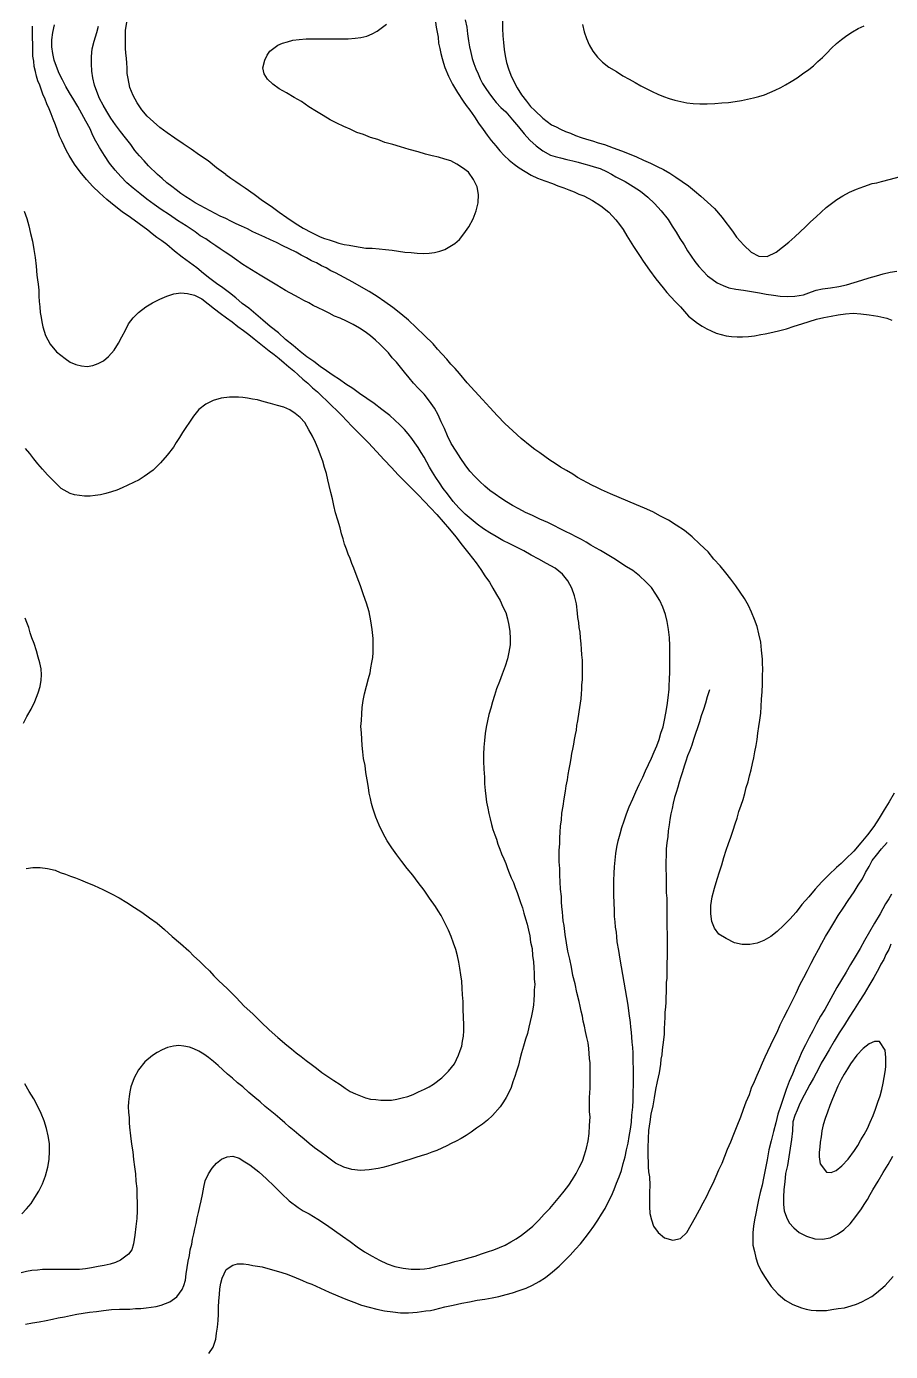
# Model space of a CAD drawing. Header units: inches. Extents: x 401374 to 405300, y 6332180 to 6336621.
# Drawn here: x 403064.2 to 403254.6, y 6334029.7 to 6334321.8 of the extents above; entities that cross this region are included whole.
import ezdxf

# ---------------------------------------------------------------- set-up
doc = ezdxf.new("R2010")
doc.units = ezdxf.units.IN
doc.header["$MEASUREMENT"] = 0

msp = doc.modelspace()

# ---------------------------------------------------------------- linework, layer by layer
for points in [[(403160.9, 6334323.3), (403161.2, 6334321.7), (403161.4, 6334320.2), (403161.6, 6334318.7), (403161.8, 6334317.4), (403162.1, 6334316.1), (403162.4, 6334314.8), (403162.8, 6334313.7), (403163.2, 6334312.5), (403163.7, 6334311.4), (403164.2, 6334310.3), (403164.7, 6334309.3), (403165.4, 6334308.2), (403166.1, 6334307.2), (403166.9, 6334306.1), (403167.7, 6334305.1), (403168.7, 6334304), (403169.8, 6334303), (403171.3, 6334301.3), (403172.6, 6334299.7), (403173.9, 6334298.2), (403175.1, 6334296.8), (403176.5, 6334295.5), (403178, 6334294.4), (403179.7, 6334293.5), (403180.7, 6334293.2), (403181.9, 6334292.9), (403183.3, 6334292.5), (403184.6, 6334292.2), (403185.8, 6334291.9), (403187, 6334291.6), (403188.1, 6334291.3), (403189.3, 6334290.9), (403190.6, 6334290.5), (403192, 6334289.9), (403193.1, 6334289.3), (403194.1, 6334288.7), (403196.1, 6334287.7), (403197.9, 6334286.6), (403199.5, 6334285.5), (403201.1, 6334284.2), (403202.6, 6334282.8), (403204.1, 6334281.2), (403205.6, 6334279.3), (403206.5, 6334277.8), (403207.4, 6334276.5), (403208.2, 6334275.1), (403209.1, 6334273.7), (403209.9, 6334272.4), (403210.7, 6334271.2), (403211.5, 6334270), (403212.4, 6334268.9), (403214.3, 6334266.9), (403215.3, 6334266.1), (403216.4, 6334265.3), (403217.7, 6334264.7), (403219, 6334264.2), (403220.5, 6334263.9), (403222.2, 6334263.7), (403224, 6334263.4), (403225.7, 6334263.1), (403227.2, 6334262.8), (403228.8, 6334262.6), (403230.3, 6334262.4), (403231.8, 6334262.3), (403233.5, 6334262.4), (403235.4, 6334262.7), (403237.2, 6334263.3), (403238.2, 6334263.7), (403239.6, 6334264), (403241.4, 6334264.2), (403243.2, 6334264.5), (403244.9, 6334264.9), (403246.6, 6334265.4), (403248.3, 6334265.9), (403249.9, 6334266.4), (403251.5, 6334266.9), (403253, 6334267.3), (403254.5, 6334267.7), (403256, 6334267.9)], [(403188, 6334097.7), (403187.7, 6334098.9), (403187.4, 6334100.2), (403187.2, 6334101.4), (403186.9, 6334102.5), (403186.7, 6334103.6), (403186.4, 6334104.7), (403186.2, 6334105.8), (403186, 6334106.8), (403185.5, 6334108.8), (403185.1, 6334110.7), (403184.6, 6334112.6), (403184.3, 6334114.4), (403183.9, 6334116.2), (403183.5, 6334117.9), (403183.2, 6334119.8), (403182.9, 6334121.6), (403182.7, 6334123.6), (403182.5, 6334124.6), (403182.4, 6334125.6), (403182.3, 6334126.6), (403182.2, 6334127.7), (403182.1, 6334128.8), (403182.1, 6334130), (403181.9, 6334131.6), (403181.8, 6334133.2), (403181.7, 6334134.7), (403181.7, 6334136.2), (403181.6, 6334137.6), (403181.6, 6334138.9), (403181.6, 6334140.2), (403181.7, 6334141.6), (403181.7, 6334142.9), (403181.8, 6334144.2), (403181.9, 6334145.5), (403182.1, 6334146.9), (403182.2, 6334148.4), (403182.5, 6334149.9), (403182.7, 6334151.5), (403183, 6334153.2), (403183.1, 6334154.4), (403183.4, 6334155.7), (403183.6, 6334156.9), (403183.8, 6334158.1), (403184, 6334159.2), (403184.2, 6334160.4), (403184.4, 6334161.5), (403184.6, 6334162.5), (403184.8, 6334163.6), (403185, 6334164.6), (403185.2, 6334165.7), (403185.4, 6334166.7), (403185.5, 6334167.7), (403185.7, 6334168.7), (403186, 6334170.7), (403186.3, 6334172.6), (403186.4, 6334173.6), (403186.5, 6334174.7), (403186.6, 6334175.7), (403186.6, 6334176.7), (403186.7, 6334177.8), (403186.7, 6334178.8), (403186.7, 6334179.9), (403186.7, 6334181), (403186.7, 6334182.1), (403186.6, 6334183.3), (403186.5, 6334184.5), (403186.4, 6334185.7), (403186.3, 6334187), (403186.2, 6334188.3), (403186, 6334189.3), (403185.9, 6334190.4), (403185.7, 6334191.5), (403185.6, 6334192.5), (403185.4, 6334194.5), (403185, 6334196.3), (403184.4, 6334198), (403183.5, 6334199.6), (403182.3, 6334201.1), (403180.7, 6334202.4), (403178.8, 6334203.4), (403177.1, 6334204.4), (403175.4, 6334205.3), (403173.8, 6334206.2), (403172.2, 6334207), (403170.7, 6334207.8), (403169.2, 6334208.5), (403167.7, 6334209.4), (403166.3, 6334210.2), (403164.9, 6334211.1), (403163.5, 6334212.1), (403162.2, 6334213.2), (403160.9, 6334214.3), (403159.5, 6334215.7), (403158.2, 6334217.1), (403157, 6334218.8), (403156, 6334220), (403155.2, 6334221.2), (403154.4, 6334222.4), (403153.7, 6334223.6), (403153, 6334224.7), (403152.4, 6334225.8), (403151.8, 6334226.9), (403151.2, 6334227.9), (403150.5, 6334229), (403149.8, 6334230), (403149.1, 6334231), (403148.3, 6334232), (403147.5, 6334233), (403146.5, 6334234), (403145.4, 6334235), (403144.3, 6334236.1), (403142.5, 6334237.4), (403140.8, 6334238.7), (403139.2, 6334239.8), (403137.6, 6334240.9), (403136.1, 6334242), (403134.6, 6334243), (403133.2, 6334244), (403131.8, 6334244.9), (403130.3, 6334245.9), (403128.9, 6334246.9), (403127.5, 6334248), (403126, 6334249), (403124.5, 6334250.2), (403123, 6334251.5), (403121.3, 6334252.8), (403119.7, 6334254.3), (403117.9, 6334255.7), (403116.3, 6334257.1), (403114.7, 6334258.4), (403113.2, 6334259.7), (403111.7, 6334260.8), (403110.3, 6334262), (403108.9, 6334263.1), (403107.5, 6334264.2), (403106.1, 6334265.2), (403104.6, 6334266.3), (403103.2, 6334267.4), (403101.7, 6334268.6), (403100.1, 6334269.8), (403098.5, 6334271), (403096.8, 6334272.3), (403095.1, 6334273.8), (403094, 6334274.6), (403092.9, 6334275.3), (403091.9, 6334276.1), (403090.9, 6334276.9), (403089, 6334278.3), (403087.1, 6334279.7), (403085.3, 6334281), (403083.5, 6334282.4), (403081.9, 6334283.7), (403080.3, 6334285.2), (403078.8, 6334286.6), (403077.4, 6334288.1), (403076, 6334289.8), (403074.8, 6334291.5), (403073.6, 6334293.4), (403073, 6334294.4), (403072.5, 6334295.5), (403072, 6334296.6), (403071.5, 6334297.7), (403071, 6334298.9), (403070.6, 6334300.2), (403070.1, 6334301.4), (403069.6, 6334302.6), (403069.2, 6334303.7), (403068.7, 6334304.8), (403068.3, 6334305.8), (403067.8, 6334306.9), (403067.1, 6334308.9), (403066.7, 6334309.9), (403066.4, 6334310.9), (403066.2, 6334311.9), (403065.9, 6334313), (403065.8, 6334314.2), (403065.6, 6334315.3), (403065.6, 6334316.6), (403065.6, 6334318), (403065.5, 6334319.3), (403065.5, 6334320.6), (403065.5, 6334321.9)], [(403104.4, 6334029.2), (403105.3, 6334030.6), (403105.9, 6334032.4), (403106.1, 6334033.7), (403106.3, 6334035), (403106.4, 6334036.5), (403106.5, 6334037.9), (403106.5, 6334039.4), (403106.6, 6334040.8), (403106.7, 6334042.2), (403106.8, 6334043.5), (403107, 6334044.7), (403107.3, 6334045.8), (403108.2, 6334047.7), (403109.7, 6334048.7), (403110.7, 6334049), (403112, 6334049), (403113.1, 6334048.8), (403114.1, 6334048.6), (403116.1, 6334048.3), (403117.9, 6334047.8), (403119.7, 6334047.3), (403121.4, 6334046.8), (403123.1, 6334046.1), (403125, 6334045.3), (403126, 6334044.9), (403127.1, 6334044.5), (403129, 6334043.6), (403130.9, 6334042.7), (403132.8, 6334041.9), (403134.6, 6334041.2), (403136.3, 6334040.5), (403138, 6334039.9), (403139.7, 6334039.4), (403141.4, 6334039), (403143.1, 6334038.6), (403144.9, 6334038.4), (403146.6, 6334038.2), (403148.4, 6334038.2), (403150.3, 6334038.3), (403152.2, 6334038.6), (403153.2, 6334038.7), (403154.2, 6334038.9), (403155.3, 6334039.2), (403156.4, 6334039.5), (403158.2, 6334039.9), (403160.1, 6334040.3), (403161.8, 6334040.6), (403163.5, 6334041), (403165.2, 6334041.2), (403166.8, 6334041.5), (403168.3, 6334041.8), (403169.9, 6334042.2), (403171.3, 6334042.6), (403172.8, 6334043.1), (403174.3, 6334043.6), (403175.7, 6334044.3), (403177.2, 6334045.1), (403178.6, 6334046), (403180.1, 6334047.2), (403181.6, 6334048.5), (403182.8, 6334049.7), (403184, 6334050.9), (403185.2, 6334052.2), (403186.3, 6334053.4), (403187.3, 6334054.7), (403188.3, 6334056), (403189.2, 6334057.3), (403190.1, 6334058.6), (403190.9, 6334059.9), (403191.7, 6334061.2), (403192.4, 6334062.6), (403193.1, 6334064), (403193.7, 6334065.4), (403194.2, 6334066.8), (403194.8, 6334068.2), (403195.3, 6334069.6), (403195.7, 6334071.1), (403196.1, 6334072.6), (403196.4, 6334074.1), (403196.8, 6334075.6), (403197, 6334077.1), (403197.3, 6334078.7), (403197.5, 6334080.2), (403197.6, 6334081.8), (403197.8, 6334083.5), (403197.9, 6334085.1), (403197.9, 6334086.8), (403198, 6334088.5), (403198, 6334090.2), (403198, 6334091.9), (403197.9, 6334093.7), (403197.9, 6334095.5), (403197.8, 6334096.7), (403197.7, 6334097.9), (403197.6, 6334099), (403197.5, 6334100.1), (403197.4, 6334101.2), (403197.3, 6334102.2), (403197, 6334104.2), (403196.8, 6334106), (403196.5, 6334107.7), (403196.2, 6334109.4), (403195.9, 6334111.1), (403195.6, 6334112.8), (403195.3, 6334114.5), (403195, 6334116.2), (403194.7, 6334118.1), (403194.4, 6334120), (403194.3, 6334121.1), (403194.2, 6334122.1), (403194, 6334123.2), (403193.9, 6334124.4), (403193.8, 6334125.6), (403193.8, 6334126.9), (403193.7, 6334128.6), (403193.6, 6334130.3), (403193.6, 6334132), (403193.6, 6334133.5), (403193.7, 6334135.1), (403193.8, 6334136.5), (403193.9, 6334138), (403194.1, 6334139.5), (403194.3, 6334140.9), (403194.6, 6334142.3), (403195, 6334143.8), (403195.4, 6334145.2), (403195.9, 6334146.7), (403196.4, 6334148.2), (403197, 6334149.8), (403197.8, 6334151.5), (403198.5, 6334153.1), (403199.2, 6334154.7), (403200, 6334156.3), (403200.6, 6334157.7), (403201.3, 6334159.1), (403201.9, 6334160.5), (403202.5, 6334161.9), (403203.1, 6334163.2), (403203.6, 6334164.6), (403204, 6334166), (403204.5, 6334167.4), (403204.8, 6334168.9), (403205.1, 6334170.4), (403205.4, 6334172.1), (403205.6, 6334173.8), (403205.8, 6334175.7), (403205.8, 6334176.7), (403205.9, 6334177.7), (403206, 6334179.7), (403206, 6334181.6), (403206, 6334183.5), (403206, 6334185.3), (403205.9, 6334187.1), (403205.7, 6334188.9), (403205.4, 6334190.6), (403205, 6334192.2), (403204.4, 6334193.8), (403203.8, 6334195.3), (403202.9, 6334196.7), (403201.9, 6334198.1), (403200.7, 6334199.4), (403199.3, 6334200.7), (403197.8, 6334201.9), (403196.4, 6334202.7), (403195.2, 6334203.5), (403194, 6334204.3), (403192.9, 6334205), (403191.8, 6334205.6), (403190.7, 6334206.3), (403189.6, 6334206.9), (403188.6, 6334207.5), (403187.5, 6334208.1), (403186.5, 6334208.7), (403185.3, 6334209.3), (403184.2, 6334209.9), (403183, 6334210.5), (403181.8, 6334211.1), (403180.4, 6334211.8), (403179.1, 6334212.5), (403177.3, 6334213.2), (403175.7, 6334214), (403174.2, 6334214.7), (403172.7, 6334215.5), (403171.3, 6334216.2), (403170, 6334217), (403168.7, 6334217.8), (403167.5, 6334218.7), (403166.3, 6334219.5), (403165.2, 6334220.5), (403164.1, 6334221.5), (403163, 6334222.6), (403161.9, 6334223.8), (403160.9, 6334225.2), (403159.9, 6334226.6), (403158.9, 6334228.2), (403157.8, 6334229.9), (403157, 6334231.6), (403156.3, 6334233.2), (403155.6, 6334234.7), (403154.9, 6334236.2), (403154.1, 6334237.7), (403153, 6334239.2), (403151.8, 6334240.8), (403150.6, 6334242), (403149.5, 6334243.2), (403148.5, 6334244.4), (403147.5, 6334245.6), (403146.6, 6334246.7), (403145.7, 6334247.8), (403144.8, 6334248.8), (403144, 6334249.9), (403142.1, 6334251.8), (403141.1, 6334252.7), (403140, 6334253.6), (403138.8, 6334254.5), (403137.6, 6334255.3), (403136.2, 6334256.1), (403134.7, 6334256.9), (403133.3, 6334257.5), (403132.1, 6334258), (403130.9, 6334258.6), (403129.7, 6334259.2), (403128.5, 6334259.8), (403127.4, 6334260.3), (403126.4, 6334260.9), (403125.3, 6334261.4), (403124.3, 6334262), (403123.3, 6334262.5), (403121.3, 6334263.6), (403119.4, 6334264.8), (403117.5, 6334265.9), (403115.7, 6334267), (403113.8, 6334268.2), (403111.9, 6334269.4), (403110, 6334270.7), (403109, 6334271.4), (403108, 6334272.1), (403106.9, 6334272.8), (403105.9, 6334273.5), (403104.8, 6334274.2), (403103.7, 6334275), (403102.5, 6334275.7), (403101.4, 6334276.6), (403099.4, 6334277.9), (403097.5, 6334279.1), (403095.7, 6334280.3), (403093.9, 6334281.5), (403092.3, 6334282.6), (403090.7, 6334283.8), (403089.2, 6334285), (403087.7, 6334286.2), (403086.3, 6334287.4), (403085, 6334288.8), (403083.7, 6334290.2), (403082.5, 6334291.7), (403081.4, 6334293.4), (403080.3, 6334295.2), (403079.2, 6334297.1), (403078.7, 6334298.2), (403078.2, 6334299.3), (403077.3, 6334301), (403076.4, 6334302.6), (403075.5, 6334304.2), (403074.6, 6334305.7), (403073.7, 6334307.2), (403072.9, 6334308.6), (403072.1, 6334310.1), (403071.4, 6334311.5), (403070.8, 6334313), (403070.3, 6334314.4), (403070, 6334315.9), (403069.8, 6334317.4), (403069.8, 6334318.9), (403070, 6334320.5), (403070.4, 6334322.2)], [(403255.4, 6334152.8), (403254.3, 6334150.9), (403253.2, 6334149.1), (403252.1, 6334147.3), (403250.9, 6334145.4), (403249.5, 6334143.6), (403248.1, 6334141.8), (403246.5, 6334140), (403244.7, 6334138.2), (403243.7, 6334137.3), (403242.7, 6334136.4), (403241, 6334134.8), (403239.5, 6334133.2), (403238, 6334131.6), (403236.6, 6334129.9), (403235.1, 6334128.2), (403233.8, 6334126.5), (403232.4, 6334125), (403231, 6334123.6), (403229.6, 6334122.3), (403228.2, 6334121.2), (403226.7, 6334120.3), (403225.2, 6334119.7), (403223.6, 6334119.4), (403221.9, 6334119.4), (403220.2, 6334119.8), (403218.4, 6334120.7), (403216.8, 6334121.7), (403215.8, 6334123), (403215.2, 6334124.5), (403215, 6334126.2), (403215, 6334128), (403215.3, 6334129.9), (403215.8, 6334131.8), (403216.4, 6334133.8), (403216.9, 6334135.4), (403217.4, 6334137), (403217.9, 6334138.6), (403218.4, 6334140.2), (403218.9, 6334141.7), (403219.4, 6334143.1), (403219.9, 6334144.6), (403220.4, 6334146), (403220.8, 6334147.3), (403221.2, 6334148.7), (403221.7, 6334150.1), (403222.1, 6334151.4), (403222.5, 6334152.7), (403222.8, 6334154), (403223.2, 6334155.3), (403223.5, 6334156.6), (403223.9, 6334157.9), (403224.2, 6334159.3), (403224.5, 6334160.6), (403224.7, 6334161.9), (403225, 6334163.3), (403225.2, 6334164.6), (403225.4, 6334166), (403225.6, 6334167.5), (403225.8, 6334168.9), (403226, 6334170.4), (403226.1, 6334171.9), (403226.2, 6334173.5), (403226.3, 6334175.1), (403226.4, 6334176.8), (403226.4, 6334178.5), (403226.5, 6334180.3), (403226.4, 6334181.3), (403226.4, 6334182.3), (403226.2, 6334184.3), (403226, 6334186.1), (403225.6, 6334187.9), (403225.2, 6334189.5), (403224.6, 6334191.1), (403224, 6334192.7), (403223.3, 6334194.2), (403222.4, 6334195.7), (403221.5, 6334197.1), (403220.5, 6334198.5), (403219.4, 6334200), (403218.3, 6334201.4), (403217.1, 6334202.9), (403215.7, 6334204.4), (403214.4, 6334206), (403212.6, 6334207.7), (403210.9, 6334209.3), (403209.2, 6334210.7), (403207.4, 6334211.9), (403205.7, 6334213), (403203.9, 6334213.9), (403202.2, 6334214.8), (403200.4, 6334215.6), (403198.6, 6334216.4), (403196.7, 6334217.2), (403194.8, 6334218), (403192.9, 6334218.8), (403190.9, 6334219.7), (403189.9, 6334220.2), (403188.8, 6334220.7), (403187.8, 6334221.2), (403186.7, 6334221.8), (403185.6, 6334222.4), (403184.6, 6334223.1), (403183.2, 6334223.9), (403181.9, 6334224.7), (403180.7, 6334225.5), (403179.5, 6334226.2), (403178.4, 6334227), (403177.3, 6334227.8), (403176.2, 6334228.6), (403175.2, 6334229.4), (403173.2, 6334231), (403171.4, 6334232.7), (403169.6, 6334234.3), (403168, 6334236), (403166.3, 6334237.8), (403164.7, 6334239.6), (403163, 6334241.4), (403161.3, 6334243.3), (403159.6, 6334245.3), (403158.7, 6334246.4), (403157.7, 6334247.4), (403156.8, 6334248.5), (403155.8, 6334249.6), (403154.8, 6334250.7), (403153.8, 6334251.9), (403151.9, 6334253.7), (403150.1, 6334255.5), (403148.4, 6334257.1), (403146.7, 6334258.5), (403144.9, 6334259.9), (403143.2, 6334261.1), (403141.5, 6334262.3), (403139.7, 6334263.4), (403138, 6334264.4), (403136.1, 6334265.5), (403134.2, 6334266.5), (403132.3, 6334267.5), (403131.3, 6334268), (403130.2, 6334268.6), (403129.2, 6334269.1), (403128.1, 6334269.7), (403127, 6334270.2), (403125.9, 6334270.8), (403124.7, 6334271.4), (403123.6, 6334272.1), (403122.1, 6334272.8), (403120.7, 6334273.5), (403119.3, 6334274.2), (403118, 6334274.8), (403116.7, 6334275.4), (403115.4, 6334276), (403114.1, 6334276.6), (403112.9, 6334277.2), (403111.6, 6334277.8), (403110.4, 6334278.3), (403109.2, 6334278.9), (403108.1, 6334279.5), (403106.9, 6334280), (403105.8, 6334280.6), (403104.7, 6334281.2), (403103.6, 6334281.8), (403102.5, 6334282.4), (403101.4, 6334283), (403100.3, 6334283.7), (403099.3, 6334284.3), (403098.2, 6334285), (403097.2, 6334285.8), (403096.2, 6334286.6), (403095.1, 6334287.4), (403094.1, 6334288.3), (403093.1, 6334289.2), (403091.1, 6334291.1), (403090.1, 6334292.2), (403089.1, 6334293.3), (403088.1, 6334294.5), (403087.2, 6334295.8), (403086, 6334297.3), (403084.9, 6334298.7), (403083.8, 6334300.2), (403082.8, 6334301.6), (403081.9, 6334303.1), (403081.1, 6334304.5), (403080.3, 6334306), (403079.7, 6334307.5), (403079.2, 6334308.9), (403078.8, 6334310.5), (403078.6, 6334312), (403078.5, 6334313.6), (403078.5, 6334315.2), (403078.7, 6334316.9), (403079.1, 6334318.6), (403079.7, 6334320.5), (403080.1, 6334321.9)], [(403108.1, 6334289.2), (403106.1, 6334290.7), (403104.2, 6334292.2), (403102.3, 6334293.5), (403100.5, 6334294.8), (403098.7, 6334296), (403096.9, 6334297.2), (403095.2, 6334298.4), (403093.6, 6334299.6), (403092.2, 6334300.8), (403090.8, 6334302.1), (403089.6, 6334303.5), (403088.6, 6334305), (403087.7, 6334306.6), (403087, 6334308.4), (403086.6, 6334310.4), (403086.4, 6334311.5), (403086.4, 6334312.7), (403086.3, 6334313.8), (403086.2, 6334314.9), (403086.1, 6334316), (403086, 6334317.1), (403086, 6334319.1), (403086, 6334321), (403086.3, 6334322.8)], [(403108.1, 6334289.2), (403109.2, 6334288.4), (403110.3, 6334287.7), (403111.3, 6334287), (403112.4, 6334286.3), (403114.4, 6334284.9), (403116.2, 6334283.5), (403118.1, 6334282.2), (403119.9, 6334280.9), (403121.6, 6334279.7), (403123.4, 6334278.5), (403125.2, 6334277.4), (403127, 6334276.4), (403128.9, 6334275.5), (403129.9, 6334275.1), (403130.9, 6334274.8), (403132, 6334274.4), (403133, 6334274.1), (403134.2, 6334273.8), (403135.3, 6334273.6), (403136.5, 6334273.4), (403137.7, 6334273.2), (403139, 6334273), (403140.4, 6334273), (403141.9, 6334272.8), (403143.3, 6334272.7), (403144.8, 6334272.5), (403146.2, 6334272.3), (403147.6, 6334272.1), (403149, 6334272), (403150.3, 6334271.9), (403151.6, 6334271.8), (403152.9, 6334271.9), (403154.1, 6334272), (403155.3, 6334272.3), (403156.4, 6334272.7), (403157.5, 6334273.3), (403158.6, 6334274), (403159.6, 6334274.9), (403160.6, 6334276.1), (403161.7, 6334277.7), (403162.6, 6334279.4), (403163.3, 6334281.2), (403163.7, 6334283), (403163.8, 6334284.8), (403163.5, 6334286.5), (403162.7, 6334288.1), (403161.6, 6334289.7), (403160.3, 6334290.7), (403159, 6334291.5), (403157.7, 6334292.2), (403156.4, 6334292.6), (403155, 6334293), (403153.6, 6334293.3), (403152.1, 6334293.7), (403150.5, 6334294.2), (403148.5, 6334294.7), (403146.6, 6334295.3), (403144.9, 6334295.8), (403143.2, 6334296.3), (403141.6, 6334296.9), (403140, 6334297.4), (403138.5, 6334298), (403137, 6334298.5), (403135.5, 6334299.2), (403134.1, 6334299.8), (403132.6, 6334300.5), (403131.1, 6334301.3), (403129.6, 6334302.2), (403128.1, 6334303.1), (403126.4, 6334304.1), (403124.8, 6334305.3), (403123.2, 6334306.2), (403121.5, 6334307.2), (403119.9, 6334308.1), (403118.5, 6334309.1), (403117.3, 6334310.2), (403116.6, 6334311.4), (403116.3, 6334312.7), (403116.7, 6334314.4), (403117.2, 6334315.5), (403117.8, 6334316.4), (403119.6, 6334317.7), (403120.6, 6334318.2), (403121.7, 6334318.5), (403122.9, 6334318.8), (403124.3, 6334319), (403125.8, 6334319.1), (403127.4, 6334319.1), (403129, 6334319.1), (403130.6, 6334319.1), (403132.2, 6334319.1), (403133.7, 6334319.1), (403135.1, 6334319.1), (403136.6, 6334319.3), (403137.9, 6334319.4), (403139.2, 6334319.7), (403140.4, 6334320.2), (403141.5, 6334320.8), (403143.5, 6334322.4)], [(403154.3, 6334322.8), (403154.5, 6334321.7), (403154.7, 6334320.6), (403154.9, 6334319.5), (403155, 6334318.2), (403155.3, 6334317), (403155.5, 6334315.9), (403155.8, 6334314.8), (403156.1, 6334313.8), (403156.4, 6334312.8), (403157.2, 6334310.9), (403158.1, 6334309.1), (403159.2, 6334307.3), (403160.4, 6334305.4), (403161.1, 6334304.4), (403161.9, 6334303.4), (403162.9, 6334301.9), (403163.8, 6334300.5), (403164.8, 6334299.1), (403165.7, 6334297.9), (403166.6, 6334296.7), (403167.6, 6334295.5), (403168.5, 6334294.4), (403169.5, 6334293.4), (403170.6, 6334292.4), (403171.7, 6334291.5), (403172.8, 6334290.7), (403174.1, 6334289.9), (403175.4, 6334289.1), (403176.8, 6334288.4), (403178.4, 6334287.8), (403180.1, 6334287.2), (403181.3, 6334286.7), (403182.6, 6334286.3), (403183.7, 6334285.8), (403184.9, 6334285.4), (403185.9, 6334284.9), (403187, 6334284.5), (403188.9, 6334283.5), (403190.8, 6334282.3), (403192.5, 6334280.9), (403194.1, 6334279.2), (403194.9, 6334278.2), (403195.7, 6334277.1), (403196.5, 6334275.7), (403197.2, 6334274.5), (403198, 6334273.3), (403198.7, 6334272.2), (403199.4, 6334271.1), (403200.1, 6334270.1), (403201.5, 6334268.1), (403202.9, 6334266.2), (403204.5, 6334264.2), (403205.3, 6334263.2), (403206.2, 6334262.2), (403207.2, 6334261.1), (403208.3, 6334260), (403210.1, 6334258), (403212.1, 6334256.4), (403213.1, 6334255.8), (403214.1, 6334255.2), (403215.1, 6334254.7), (403216.2, 6334254.2), (403217.3, 6334253.9), (403218.4, 6334253.6), (403219.6, 6334253.5), (403220.8, 6334253.4), (403222, 6334253.4), (403223.3, 6334253.5), (403224.6, 6334253.6), (403226, 6334253.9), (403227, 6334254.1), (403228, 6334254.3), (403229.9, 6334254.7), (403231.7, 6334255.2), (403233.4, 6334255.8), (403235.1, 6334256.3), (403236.7, 6334256.8), (403238.3, 6334257.3), (403239.9, 6334257.7), (403241.5, 6334258), (403243.1, 6334258.3), (403244.7, 6334258.5), (403246.4, 6334258.6), (403248.1, 6334258.5), (403249.9, 6334258.3), (403251.8, 6334258), (403253.8, 6334257.5), (403254.9, 6334257.1)], [(403169.1, 6334323), (403169.1, 6334321.4), (403169.2, 6334319.8), (403169.3, 6334318.3), (403169.5, 6334316.8), (403169.7, 6334315.4), (403170, 6334313.9), (403170.4, 6334312.5), (403170.9, 6334311.1), (403171.6, 6334309.7), (403172.3, 6334308.3), (403173.3, 6334306.8), (403174.4, 6334305.4), (403175.3, 6334304.2), (403176.2, 6334303.3), (403178, 6334301.6), (403179.9, 6334300.2), (403180.9, 6334299.7), (403181.9, 6334299.2), (403183, 6334298.7), (403184.1, 6334298.3), (403185.2, 6334297.8), (403186.4, 6334297.4), (403187.6, 6334297), (403188.9, 6334296.6), (403190.2, 6334296.2), (403191.6, 6334295.8), (403193.5, 6334295.1), (403195.3, 6334294.4), (403197, 6334293.8), (403198.6, 6334293.1), (403200.2, 6334292.4), (403201.7, 6334291.7), (403203.2, 6334291), (403204.6, 6334290.3), (403206, 6334289.5), (403207.3, 6334288.6), (403208.7, 6334287.7), (403210.1, 6334286.7), (403211.4, 6334285.6), (403212.8, 6334284.4), (403214.3, 6334283.1), (403215.8, 6334281.7), (403217.5, 6334279.7), (403218.3, 6334278.6), (403219.1, 6334277.6), (403219.9, 6334276.5), (403220.7, 6334275.4), (403222.3, 6334273.6), (403223.9, 6334272.1), (403225.6, 6334271.2), (403227.4, 6334271.1), (403229.4, 6334272.1), (403230.8, 6334273.2), (403232.2, 6334274.3), (403233.5, 6334275.5), (403234.7, 6334276.6), (403235.9, 6334277.7), (403237, 6334278.8), (403238.2, 6334279.9), (403239.3, 6334280.9), (403240.4, 6334281.9), (403241.6, 6334282.8), (403242.8, 6334283.7), (403244.1, 6334284.5), (403245.6, 6334285.3), (403247.1, 6334286), (403248.7, 6334286.6), (403250.6, 6334287.2), (403251.6, 6334287.4), (403252.6, 6334287.7), (403254.6, 6334288.2), (403256.5, 6334288.7)], [(403186.7, 6334322.3), (403187.1, 6334320.7), (403187.6, 6334319.2), (403188.2, 6334317.8), (403189, 6334316.4), (403190, 6334315.1), (403191.1, 6334314), (403192.5, 6334312.9), (403194.2, 6334311.9), (403195.6, 6334311), (403197, 6334310.2), (403198.3, 6334309.5), (403199.6, 6334308.8), (403200.9, 6334308.1), (403202.1, 6334307.5), (403203.3, 6334306.9), (403204.6, 6334306.4), (403205.8, 6334306), (403207.1, 6334305.6), (403208.4, 6334305.3), (403209.7, 6334305), (403211.1, 6334304.9), (403212.6, 6334304.8), (403214.2, 6334304.8), (403215.9, 6334304.9), (403217.4, 6334305), (403218.9, 6334305.1), (403220.4, 6334305.3), (403221.8, 6334305.5), (403223.1, 6334305.8), (403224.4, 6334306.1), (403225.6, 6334306.4), (403226.8, 6334306.8), (403228, 6334307.3), (403229.2, 6334307.8), (403230.4, 6334308.4), (403231.5, 6334309), (403232.7, 6334309.7), (403234, 6334310.5), (403235.2, 6334311.4), (403236.6, 6334312.4), (403237.6, 6334313.2), (403238.6, 6334314.1), (403239.6, 6334315), (403240.6, 6334316), (403241.6, 6334317.1), (403242.7, 6334318.1), (403243.8, 6334319), (403245, 6334319.9), (403246.2, 6334320.7), (403247.5, 6334321.4), (403248.8, 6334322)], [(403063.7, 6334281.1), (403064.3, 6334279.5), (403064.7, 6334277.9), (403065.1, 6334276.2), (403065.5, 6334274.5), (403065.8, 6334272.7), (403066.1, 6334270.9), (403066.3, 6334269), (403066.5, 6334267), (403066.6, 6334266), (403066.8, 6334265), (403066.9, 6334263.7), (403066.9, 6334262.4), (403067, 6334261.2), (403067.1, 6334260), (403067.2, 6334258.8), (403067.4, 6334257.7), (403067.6, 6334256.7), (403067.8, 6334255.6), (403068.4, 6334253.7), (403069.4, 6334251.8), (403070.8, 6334250.1), (403072.7, 6334248.6), (403073.8, 6334247.8), (403075.1, 6334247.3), (403076.3, 6334247), (403077.6, 6334246.9), (403078.8, 6334247.1), (403080, 6334247.5), (403081.2, 6334248.1), (403082.3, 6334249.1), (403083.5, 6334250.5), (403084.5, 6334252), (403085.2, 6334253.4), (403086, 6334254.9), (403086.7, 6334256.3), (403087.7, 6334257.6), (403088.9, 6334258.8), (403090.5, 6334260), (403092, 6334260.9), (403093.6, 6334261.7), (403095.1, 6334262.4), (403096.7, 6334262.9), (403098.2, 6334263.1), (403099.7, 6334263), (403101.2, 6334262.6), (403102.8, 6334261.8), (403104.2, 6334260.7), (403105.6, 6334259.6), (403106.9, 6334258.6), (403108.3, 6334257.6), (403109.5, 6334256.7), (403110.8, 6334255.7), (403112, 6334254.8), (403113.2, 6334253.9), (403114.4, 6334253), (403115.5, 6334252.1), (403116.6, 6334251.2), (403117.7, 6334250.3), (403118.8, 6334249.5), (403119.9, 6334248.6), (403121, 6334247.7), (403122, 6334246.8), (403123.1, 6334245.9), (403124.1, 6334245), (403125.1, 6334244.1), (403126.2, 6334243.2), (403127.2, 6334242.2), (403128.3, 6334241.3), (403129.3, 6334240.3), (403130.4, 6334239.3), (403131.5, 6334238.2), (403132.6, 6334237.2), (403133.7, 6334236.1), (403134.8, 6334234.9), (403135.9, 6334233.7), (403137.1, 6334232.5), (403138.3, 6334231.3), (403139.6, 6334230), (403141.3, 6334228.1), (403143, 6334226.3), (403144.6, 6334224.6), (403146.1, 6334223), (403147.6, 6334221.5), (403149.1, 6334220), (403150.5, 6334218.6), (403151.9, 6334217.1), (403153.2, 6334215.7), (403154.6, 6334214.2), (403156, 6334212.6), (403157.4, 6334211), (403158.8, 6334209.3), (403160.2, 6334207.5), (403161.7, 6334205.6), (403162.5, 6334204.6), (403163.3, 6334203.6), (403164.3, 6334202.1), (403165.2, 6334200.7), (403166.2, 6334199.3), (403167, 6334198), (403167.8, 6334196.6), (403168.6, 6334195.3), (403169.2, 6334193.9), (403169.8, 6334192.6), (403170.2, 6334191.2), (403170.5, 6334189.8), (403170.7, 6334188.4), (403170.8, 6334186.9), (403170.8, 6334185.5), (403170.5, 6334183.9), (403170.2, 6334182.4), (403169.7, 6334180.8), (403169, 6334179), (403168.4, 6334177.4), (403167.8, 6334175.8), (403167.3, 6334174.3), (403166.9, 6334172.9), (403166.5, 6334171.5), (403166.1, 6334170.1), (403165.8, 6334168.7), (403165.5, 6334167.3), (403165.3, 6334165.9), (403165.1, 6334164.4), (403165, 6334162.9), (403164.9, 6334161.4), (403164.9, 6334159.8), (403165, 6334158.1), (403165.1, 6334156.3), (403165.1, 6334154.8), (403165.3, 6334153.4), (403165.4, 6334152.1), (403165.6, 6334150.8), (403165.9, 6334149.5), (403166.1, 6334148.3), (403166.4, 6334147.1), (403166.7, 6334145.9), (403167, 6334144.8), (403167.4, 6334143.6), (403167.8, 6334142.6), (403168.1, 6334141.5), (403168.5, 6334140.4), (403168.9, 6334139.4), (403169.4, 6334138.3), (403169.8, 6334137.3), (403170.2, 6334136.2), (403170.6, 6334135.2), (403171, 6334134.1), (403171.5, 6334133.1), (403171.9, 6334132), (403172.3, 6334130.9), (403172.7, 6334129.8), (403173.1, 6334128.7), (403173.5, 6334127.5), (403173.8, 6334126.3), (403174.2, 6334125.1), (403174.5, 6334123.9), (403174.8, 6334122.6), (403175.1, 6334121.3), (403175.3, 6334119.9), (403175.6, 6334118.5), (403175.7, 6334117), (403175.9, 6334115.6), (403176, 6334114.3), (403176.1, 6334113), (403176.1, 6334111.8), (403176.2, 6334110.6), (403176.1, 6334109.4), (403176.1, 6334108.3), (403176, 6334107.2), (403175.9, 6334106), (403175.7, 6334104.8), (403175.5, 6334103.7), (403175.2, 6334102.4), (403174.9, 6334101.2), (403174.6, 6334099.8), (403174.2, 6334098.5), (403173.7, 6334097), (403173.3, 6334095.5), (403172.9, 6334094.1), (403172.6, 6334092.8), (403172.2, 6334091.5), (403171.8, 6334090.3), (403171.4, 6334089.1), (403171, 6334087.9), (403170.5, 6334086.8), (403169.9, 6334085.7), (403169.3, 6334084.7), (403168.6, 6334083.6), (403166.9, 6334081.7), (403165.8, 6334080.7), (403164.7, 6334079.8), (403163.4, 6334078.9), (403162.2, 6334078), (403161.1, 6334077.3), (403160, 6334076.6), (403158.9, 6334076), (403157.8, 6334075.5), (403156.8, 6334075), (403155.7, 6334074.5), (403154.6, 6334074), (403153.5, 6334073.6), (403152.4, 6334073.2), (403151.2, 6334072.8), (403150, 6334072.4), (403148.7, 6334072), (403147.4, 6334071.6), (403146, 6334071.2), (403144.8, 6334070.8), (403143.8, 6334070.5), (403142.7, 6334070.2), (403141.7, 6334070), (403139.7, 6334069.7), (403137.8, 6334069.6), (403135.9, 6334069.8), (403134.1, 6334070.3), (403132.3, 6334071.2), (403130.5, 6334072.5), (403129.1, 6334073.5), (403127.7, 6334074.6), (403126.5, 6334075.5), (403125.4, 6334076.5), (403124.2, 6334077.4), (403123.2, 6334078.3), (403122.1, 6334079.2), (403121.1, 6334080.1), (403120, 6334081), (403119, 6334081.9), (403117.9, 6334082.8), (403116.8, 6334083.7), (403115.7, 6334084.7), (403114.5, 6334085.7), (403113.2, 6334086.8), (403111.9, 6334088), (403110.7, 6334088.9), (403109.6, 6334089.9), (403108.5, 6334090.8), (403107.5, 6334091.8), (403106.4, 6334092.7), (403105.4, 6334093.6), (403104.3, 6334094.5), (403103.3, 6334095.2), (403102.2, 6334095.9), (403101.1, 6334096.4), (403100.1, 6334096.8), (403098.9, 6334097), (403097.8, 6334097.1), (403096.6, 6334097), (403095.3, 6334096.7), (403094.1, 6334096.2), (403093, 6334095.6), (403092, 6334094.9), (403090.3, 6334093.5), (403088.9, 6334091.8), (403087.9, 6334090), (403087.2, 6334088), (403087, 6334086.9), (403086.8, 6334085.9), (403086.7, 6334084.7), (403086.6, 6334083.6), (403086.7, 6334082.4), (403086.8, 6334081.2), (403086.8, 6334080.1), (403086.9, 6334079.1), (403087.1, 6334077.2), (403087.3, 6334075.4), (403087.6, 6334073.7), (403087.8, 6334072), (403088, 6334070.4), (403088.2, 6334068.8), (403088.3, 6334067.2), (403088.5, 6334065.6), (403088.5, 6334064), (403088.6, 6334062.4), (403088.6, 6334060.7), (403088.5, 6334059), (403088.3, 6334057.2), (403088.1, 6334055.3), (403087.8, 6334053.4), (403087.4, 6334052.1), (403086.7, 6334051.1), (403084.9, 6334049.8), (403083.8, 6334049.3), (403082.6, 6334048.9), (403081.3, 6334048.6), (403080, 6334048.4), (403078.5, 6334048.1), (403077.2, 6334047.9), (403075.9, 6334047.7), (403074.7, 6334047.7), (403073.4, 6334047.7), (403072.3, 6334047.7), (403071.1, 6334047.7), (403070, 6334047.7), (403068.8, 6334047.7), (403067.7, 6334047.7), (403066.6, 6334047.6), (403065.4, 6334047.5), (403064.2, 6334047.3), (403063, 6334047)], [(403064.1, 6334136.2), (403065.6, 6334136.4), (403067.2, 6334136.4), (403068.8, 6334136.2), (403070.5, 6334135.8), (403071.6, 6334135.3), (403072.8, 6334134.9), (403073.9, 6334134.5), (403075, 6334134.1), (403076.1, 6334133.7), (403077.1, 6334133.2), (403079.1, 6334132.4), (403081, 6334131.5), (403082.9, 6334130.6), (403084.6, 6334129.7), (403086.3, 6334128.7), (403088, 6334127.6), (403089.6, 6334126.5), (403091.3, 6334125.3), (403093, 6334124.1), (403094.6, 6334122.7), (403096.3, 6334121.2), (403098.1, 6334119.6), (403100, 6334118), (403101.1, 6334116.8), (403102.3, 6334115.7), (403103.4, 6334114.6), (403104.5, 6334113.6), (403105.5, 6334112.5), (403106.5, 6334111.5), (403108.5, 6334109.6), (403110.4, 6334107.7), (403112.2, 6334105.8), (403114.1, 6334104.1), (403115.9, 6334102.3), (403117.7, 6334100.6), (403119.6, 6334098.9), (403121.6, 6334097.2), (403122.6, 6334096.4), (403123.6, 6334095.5), (403124.7, 6334094.7), (403125.8, 6334093.8), (403126.9, 6334093), (403128.1, 6334092.1), (403129.3, 6334091.2), (403130.6, 6334090.3), (403131.9, 6334089.4), (403133.3, 6334088.5), (403134.4, 6334087.7), (403135.5, 6334087), (403136.7, 6334086.5), (403137.8, 6334086), (403138.9, 6334085.6), (403140, 6334085.3), (403141.2, 6334085.2), (403142.3, 6334085.1), (403143.5, 6334085.1), (403144.6, 6334085.1), (403145.8, 6334085.3), (403147, 6334085.6), (403148.2, 6334085.9), (403149.4, 6334086.3), (403150.6, 6334086.9), (403151.9, 6334087.5), (403152.9, 6334088), (403153.9, 6334088.6), (403155.7, 6334090), (403157.2, 6334091.5), (403158.5, 6334093.1), (403159.4, 6334095), (403159.8, 6334096), (403160.1, 6334097), (403160.3, 6334098.1), (403160.5, 6334099.2), (403160.6, 6334100.4), (403160.6, 6334101.7), (403160.5, 6334103.4), (403160.4, 6334105.1), (403160.4, 6334106.8), (403160.3, 6334108.3), (403160.2, 6334109.8), (403160.1, 6334111.3), (403159.9, 6334112.7), (403159.7, 6334114.2), (403159.5, 6334115.5), (403159.2, 6334116.9), (403158.8, 6334118.3), (403158.3, 6334119.7), (403157.8, 6334121.2), (403157.2, 6334122.6), (403156.4, 6334124.2), (403155.6, 6334125.8), (403154.9, 6334126.8), (403154.3, 6334127.8), (403153, 6334129.6), (403151.8, 6334131.4), (403150.5, 6334133.1), (403149.3, 6334134.7), (403148.1, 6334136.2), (403146.9, 6334137.7), (403145.8, 6334139.2), (403144.7, 6334140.7), (403143.7, 6334142.3), (403142.8, 6334143.9), (403141.9, 6334145.7), (403141.2, 6334147.5), (403140.5, 6334149.5), (403140.2, 6334150.5), (403140, 6334151.6), (403139.7, 6334152.8), (403139.6, 6334154), (403139.3, 6334155.7), (403139, 6334157.3), (403138.8, 6334158.9), (403138.5, 6334160.4), (403138.3, 6334161.9), (403138.2, 6334163.3), (403138.1, 6334164.7), (403138, 6334166.1), (403137.9, 6334167.5), (403138, 6334168.8), (403138.1, 6334170.3), (403138.2, 6334171.7), (403138.4, 6334173.2), (403138.7, 6334174.7), (403139.1, 6334176.4), (403139.6, 6334178.1), (403139.9, 6334179.3), (403140.1, 6334180.4), (403140.3, 6334181.6), (403140.5, 6334182.7), (403140.6, 6334183.8), (403140.6, 6334184.8), (403140.6, 6334185.9), (403140.6, 6334186.9), (403140.4, 6334188.9), (403140.1, 6334190.8), (403139.7, 6334192.8), (403139.1, 6334194.7), (403138.5, 6334196.5), (403137.8, 6334198.5), (403137.1, 6334200.4), (403136.3, 6334202.4), (403135.9, 6334203.4), (403135.5, 6334204.5), (403135.1, 6334205.5), (403134.7, 6334206.6), (403134.3, 6334207.7), (403134, 6334208.9), (403133.6, 6334210), (403133.3, 6334211.3), (403132.8, 6334213), (403132.3, 6334214.6), (403131.9, 6334216.2), (403131.6, 6334217.7), (403131.3, 6334219.1), (403130.9, 6334220.6), (403130.6, 6334221.9), (403130.3, 6334223.3), (403129.9, 6334224.6), (403129.5, 6334226), (403129, 6334227.3), (403128.5, 6334228.7), (403127.9, 6334230.1), (403127.2, 6334231.5), (403126.4, 6334232.9), (403125.5, 6334234.5), (403124.5, 6334235.6), (403123.4, 6334236.5), (403122.2, 6334237.3), (403120.9, 6334237.9), (403119.5, 6334238.3), (403118, 6334238.7), (403116.6, 6334239.1), (403115.1, 6334239.5), (403114, 6334239.7), (403112.9, 6334239.9), (403111.9, 6334240), (403110.9, 6334240.1), (403108.9, 6334240.1), (403107.1, 6334239.9), (403105.3, 6334239.4), (403103.7, 6334238.6), (403102.2, 6334237.4), (403101, 6334235.9), (403100.1, 6334234.6), (403099.3, 6334233.4), (403098.6, 6334232.3), (403097.9, 6334231.2), (403097.2, 6334230.1), (403096.6, 6334229.1), (403095.2, 6334227.3), (403093.7, 6334225.6), (403092.1, 6334224), (403090.1, 6334222.6), (403089, 6334221.9), (403087.8, 6334221.3), (403086.5, 6334220.7), (403085.3, 6334220.1), (403084.1, 6334219.6), (403082.9, 6334219.2), (403081.7, 6334218.9), (403080.5, 6334218.6), (403079.3, 6334218.4), (403078.2, 6334218.3), (403077, 6334218.3), (403075.9, 6334218.4), (403074.8, 6334218.6), (403073.8, 6334218.9), (403071.8, 6334220), (403070, 6334221.8), (403068.8, 6334223), (403067.7, 6334224.2), (403066.7, 6334225.4), (403065.8, 6334226.5), (403064.9, 6334227.7), (403064, 6334228.8)], [(403063.5, 6334168.2), (403064.3, 6334169.7), (403065.2, 6334171.3), (403066, 6334173), (403066.8, 6334174.9), (403067.2, 6334176.3), (403067.4, 6334177.7), (403067.5, 6334178.9), (403067.4, 6334180.2), (403067.1, 6334181.5), (403066.8, 6334182.8), (403066.4, 6334184.2), (403065.9, 6334185.8), (403065.4, 6334187), (403065, 6334188.1), (403064.7, 6334189.3), (403064.3, 6334190.4), (403063.9, 6334191.4)], [(403214.7, 6334175.6), (403214.2, 6334174), (403213.8, 6334172.6), (403213.4, 6334171.2), (403212.9, 6334169.8), (403212.5, 6334168.5), (403212.1, 6334167.2), (403211.6, 6334165.9), (403211.2, 6334164.6), (403210.8, 6334163.4), (403210.4, 6334162.2), (403209.9, 6334161), (403209.5, 6334159.8), (403209.1, 6334158.7), (403208.8, 6334157.5), (403208.4, 6334156.4), (403208, 6334155.2), (403207.7, 6334154.1), (403207.4, 6334152.9), (403207, 6334151.8), (403206.7, 6334150.6), (403206.5, 6334149.4), (403206.2, 6334148.2), (403206, 6334147), (403205.8, 6334145.8), (403205.6, 6334144.5), (403205.5, 6334143.2), (403205.3, 6334141.8), (403205.2, 6334140.5), (403205.2, 6334139.1), (403205.1, 6334137.6), (403205.1, 6334136.1), (403205.2, 6334134.6), (403205.2, 6334133.3), (403205.2, 6334132), (403205.2, 6334130.8), (403205.3, 6334129.6), (403205.3, 6334128.4), (403205.3, 6334127.3), (403205.3, 6334126.2), (403205.3, 6334125.1), (403205.3, 6334124.1), (403205.3, 6334123), (403205.4, 6334122), (403205.4, 6334121), (403205.4, 6334119), (403205.4, 6334117), (403205.3, 6334115), (403205.3, 6334113), (403205.3, 6334112), (403205.2, 6334111), (403205.2, 6334110), (403205.2, 6334108.9), (403205.1, 6334107.8), (403205.1, 6334106.7), (403205, 6334105.6), (403204.9, 6334104.5), (403204.9, 6334103.3), (403204.8, 6334102.1), (403204.7, 6334100.8), (403204.7, 6334099.6), (403204.6, 6334098.4), (403204.4, 6334097.3), (403204.3, 6334096.2), (403204.2, 6334095.1), (403204, 6334094.1), (403203.9, 6334093), (403203.6, 6334091.1), (403203.2, 6334089.2), (403202.8, 6334087.4), (403202.5, 6334085.6), (403202.2, 6334083.8), (403201.8, 6334082), (403201.6, 6334080.3), (403201.3, 6334078.4), (403201.2, 6334076.6), (403201.1, 6334074.6), (403201.1, 6334073.6), (403201.1, 6334072.6), (403201.2, 6334071.5), (403201.2, 6334070.4), (403201.3, 6334069.3), (403201.5, 6334068.2), (403201.6, 6334066.3), (403201.5, 6334064.7), (403201.5, 6334063.1), (403201.5, 6334061.6), (403201.6, 6334060.1), (403201.9, 6334058.7), (403202.4, 6334057.3), (403203.4, 6334055.9), (403204.8, 6334054.7), (403206.6, 6334054.2), (403208.3, 6334054.6), (403209.7, 6334055.9), (403210.7, 6334057.6), (403211.6, 6334059.3), (403212.5, 6334060.9), (403213.3, 6334062.4), (403214.1, 6334063.9), (403214.8, 6334065.4), (403215.5, 6334066.8), (403216.2, 6334068.3), (403216.8, 6334069.7), (403217.5, 6334071.2), (403218.1, 6334072.7), (403218.7, 6334074.3), (403219.4, 6334075.9), (403220.1, 6334077.6), (403220.8, 6334079.4), (403221.6, 6334081.4), (403222.2, 6334083.1), (403222.8, 6334084.7), (403223.5, 6334086.3), (403224, 6334087.8), (403224.6, 6334089.2), (403225.2, 6334090.6), (403225.8, 6334091.9), (403226.4, 6334093.3), (403227, 6334094.6), (403227.6, 6334095.9), (403228.2, 6334097.3), (403228.9, 6334098.7), (403229.6, 6334100.1), (403230.3, 6334101.7), (403231.1, 6334103.3), (403232, 6334105), (403232.9, 6334106.9), (403233.8, 6334108.7), (403234.6, 6334110.5), (403235.5, 6334112.1), (403236.3, 6334113.7), (403237.1, 6334115.3), (403237.9, 6334116.8), (403238.7, 6334118.3), (403239.5, 6334119.7), (403240.3, 6334121.2), (403241.2, 6334122.7), (403242.1, 6334124.2), (403243.1, 6334125.8), (403244.2, 6334127.4), (403245.3, 6334129.1), (403246.6, 6334131), (403247.5, 6334132.5), (403248.4, 6334133.9), (403249.1, 6334135.3), (403249.9, 6334136.6), (403250.6, 6334137.9), (403251.5, 6334139.1), (403252.6, 6334140.5), (403253.9, 6334141.9)], [(403254.8, 6334130.5), (403254.2, 6334129.5), (403253.5, 6334128.4), (403252.9, 6334127.3), (403252.3, 6334126.2), (403251.1, 6334124.1), (403250, 6334122.2), (403248.9, 6334120.3), (403247.9, 6334118.5), (403246.8, 6334116.7), (403245.8, 6334115), (403244.8, 6334113.3), (403243.8, 6334111.6), (403242.8, 6334109.9), (403241.9, 6334108.3), (403241, 6334106.7), (403240.1, 6334105.1), (403239.2, 6334103.6), (403238.3, 6334102), (403237.5, 6334100.4), (403236.7, 6334098.9), (403235.9, 6334097.3), (403235.1, 6334095.7), (403234.4, 6334094.1), (403233.7, 6334092.5), (403233, 6334090.8), (403232.3, 6334089.2), (403231.6, 6334087.4), (403231, 6334085.7), (403230.4, 6334083.9), (403229.8, 6334082), (403229.3, 6334080.1), (403228.8, 6334078.2), (403228.3, 6334076.1), (403227.8, 6334074.1), (403227.4, 6334071.9), (403227, 6334069.7), (403226.6, 6334067.9), (403226.3, 6334066.3), (403225.9, 6334064.7), (403225.5, 6334063.1), (403225.2, 6334061.6), (403224.9, 6334060.1), (403224.6, 6334058.7), (403224.4, 6334057.3), (403224.3, 6334055.9), (403224.3, 6334054.5), (403224.3, 6334053.1), (403224.6, 6334051.7), (403224.9, 6334050.3), (403225.4, 6334048.9), (403226.1, 6334047.4), (403227, 6334046), (403228.3, 6334044), (403229.8, 6334042.4), (403231.4, 6334041), (403233.1, 6334040), (403235, 6334039.3), (403236, 6334039), (403237.1, 6334038.8), (403238.2, 6334038.7), (403239.3, 6334038.7), (403240.5, 6334038.7), (403241.7, 6334038.9), (403243.1, 6334039.1), (403244.5, 6334039.3), (403245.9, 6334039.7), (403247.1, 6334040.1), (403248.3, 6334040.6), (403249.4, 6334041.2), (403250.5, 6334041.8), (403251.5, 6334042.6), (403253.4, 6334044.2), (403255.2, 6334046.2)], [(403254.7, 6334119.5), (403254.2, 6334118.3), (403253.6, 6334117.2), (403253.1, 6334116.1), (403252.5, 6334115.1), (403252, 6334114.1), (403250.9, 6334112.1), (403249.8, 6334110.3), (403248.8, 6334108.5), (403247.7, 6334106.8), (403246.6, 6334105.1), (403245.5, 6334103.4), (403244.5, 6334101.7), (403243.3, 6334099.9), (403242.2, 6334098.1), (403241.1, 6334096.2), (403239.9, 6334094.2), (403239.3, 6334093.2), (403238.8, 6334092.1), (403238.2, 6334091), (403237.6, 6334089.9), (403236.8, 6334088.5), (403236.2, 6334087.3), (403235.6, 6334086.2), (403235, 6334085.1), (403234.5, 6334084), (403234, 6334082.9), (403233.5, 6334081.7), (403233.1, 6334080.3)], [(403064, 6334035.7), (403065.5, 6334036), (403067, 6334036.2), (403068.5, 6334036.5), (403069.9, 6334036.8), (403071.2, 6334037.1), (403072.6, 6334037.3), (403073.9, 6334037.6), (403075.3, 6334037.9), (403076.7, 6334038.1), (403078.1, 6334038.3), (403079.6, 6334038.5), (403081.2, 6334038.7), (403082.9, 6334038.9), (403084.7, 6334039), (403085.8, 6334039), (403087, 6334039), (403088.2, 6334039.1), (403089.4, 6334039.1), (403090.6, 6334039.3), (403091.7, 6334039.4), (403092.8, 6334039.6), (403093.9, 6334039.9), (403095.8, 6334040.6), (403097.3, 6334041.7), (403098.5, 6334043.3), (403098.9, 6334044.2), (403099.2, 6334045.4), (403099.4, 6334046.8), (403099.6, 6334048.2), (403099.8, 6334049.6), (403100.1, 6334050.8), (403100.3, 6334052.1), (403100.6, 6334053.3), (403100.8, 6334054.4), (403101.1, 6334055.6), (403101.3, 6334056.7), (403101.6, 6334057.9), (403101.8, 6334059.1), (403102.1, 6334060.3), (403102.4, 6334061.6), (403102.7, 6334062.9), (403103, 6334064.3), (403103.3, 6334065.9), (403103.6, 6334067.3), (403104.3, 6334068.8), (403105.1, 6334070.1), (403106.1, 6334071.2), (403107.2, 6334072.1), (403108.4, 6334072.6), (403109.7, 6334072.7), (403111.1, 6334072.3), (403112.3, 6334071.5), (403113.4, 6334070.8), (403115.4, 6334069.3), (403117.1, 6334067.7), (403118.8, 6334066.1), (403120.4, 6334064.5), (403122.1, 6334062.9), (403124.1, 6334061.4), (403125.2, 6334060.7), (403126.5, 6334060), (403128.4, 6334058.8), (403130.3, 6334057.6), (403132.1, 6334056.3), (403133.8, 6334055.1), (403135.5, 6334053.9), (403137.1, 6334052.7), (403138.7, 6334051.6), (403140.4, 6334050.7), (403142, 6334049.8), (403143.7, 6334049), (403145.4, 6334048.4), (403147.2, 6334048), (403149, 6334047.8), (403150.9, 6334047.8), (403151.9, 6334047.9), (403153, 6334048), (403154.1, 6334048.3), (403155.2, 6334048.6), (403156.9, 6334049), (403158.6, 6334049.5), (403160.2, 6334049.9), (403161.7, 6334050.3), (403163.1, 6334050.7), (403164.5, 6334051.2), (403165.8, 6334051.6), (403167.2, 6334052.1), (403168.4, 6334052.6), (403169.7, 6334053.1), (403170.9, 6334053.8), (403172.1, 6334054.5), (403173.3, 6334055.3), (403174.6, 6334056.3), (403175.8, 6334057.3), (403177.1, 6334058.6), (403178.3, 6334059.9), (403179.5, 6334061.2), (403180.6, 6334062.5), (403181.7, 6334063.8), (403182.7, 6334065), (403183.7, 6334066.3), (403184.5, 6334067.6), (403185.3, 6334068.9), (403186, 6334070.2), (403186.7, 6334071.6), (403187.2, 6334073), (403187.6, 6334074.5), (403188, 6334076.1), (403188.2, 6334077.7), (403188.3, 6334079.5), (403188.4, 6334081.4), (403188.3, 6334082.5), (403188.3, 6334083.7), (403188.3, 6334084.7), (403188.3, 6334085.7), (403188.4, 6334087.7), (403188.4, 6334089.5), (403188.4, 6334091.4), (403188.4, 6334093.3), (403188.3, 6334094.3), (403188.2, 6334095.4), (403188.1, 6334096.5), (403188, 6334097.7)], [(403252.2, 6334098), (403251.1, 6334098), (403249.9, 6334097.5), (403248.6, 6334096.5), (403247.2, 6334095), (403245.8, 6334093.1), (403245.1, 6334092), (403244.4, 6334090.8), (403243.7, 6334089.6), (403243, 6334088.2), (403242.4, 6334086.8), (403241.8, 6334085.4), (403241.2, 6334083.9), (403240.7, 6334082.4), (403240.2, 6334081), (403239.8, 6334079.6), (403239.5, 6334078.3), (403239.3, 6334077), (403239.1, 6334075.8), (403239, 6334074.7), (403238.9, 6334073.6), (403238.9, 6334072.6), (403239.1, 6334071), (403240.5, 6334069.2), (403241.5, 6334069.1), (403242.6, 6334069.6), (403243.9, 6334070.6), (403245.3, 6334072.1), (403246.7, 6334074), (403247.4, 6334075.1), (403248.1, 6334076.3), (403248.8, 6334077.5), (403249.5, 6334078.8), (403250.1, 6334080.2), (403250.8, 6334081.7), (403251.3, 6334083.1), (403251.8, 6334084.6), (403252.3, 6334086), (403252.7, 6334087.4), (403253, 6334088.8), (403253.2, 6334090.1), (403253.4, 6334091.3), (403253.6, 6334092.4), (403253.6, 6334093.5), (403253.6, 6334094.5), (403253.4, 6334096.1), (403252.2, 6334098)], [(403063.2, 6334060), (403064.2, 6334061.1), (403065.2, 6334062.3), (403066, 6334063.6), (403066.9, 6334065), (403067.7, 6334066.6), (403068.4, 6334068.4), (403068.9, 6334070.3), (403069.2, 6334072), (403069.3, 6334073.8), (403069.3, 6334075.5), (403069, 6334077.2), (403068.6, 6334078.8), (403068.1, 6334080.5), (403067.4, 6334082.1), (403066.7, 6334083.7), (403065.8, 6334085.4), (403064.8, 6334087), (403063.8, 6334088.7)], [(403233.1, 6334080.3), (403233, 6334078.3), (403232.8, 6334076.4), (403232.5, 6334074.5), (403232.2, 6334072.6), (403231.9, 6334070.7), (403231.5, 6334068.9), (403231.3, 6334067.1), (403231.1, 6334065.4), (403231, 6334063.7), (403231, 6334062.1), (403231.2, 6334060.7), (403231.7, 6334059.3), (403232.3, 6334058), (403233.3, 6334056.9), (403234.5, 6334055.9), (403236.1, 6334055.1), (403237.9, 6334054.5), (403239.6, 6334054.4), (403241.3, 6334054.7), (403242.9, 6334055.5), (403244.3, 6334056.5), (403245.7, 6334057.8), (403247, 6334059.4), (403248.2, 6334061.1), (403248.8, 6334062.1), (403249.5, 6334063.2), (403250.1, 6334064.3), (403250.7, 6334065.3), (403251.9, 6334067.2), (403253, 6334069.1), (403254.1, 6334070.9), (403255.1, 6334072.7)]]:
    msp.add_lwpolyline(points)

doc.saveas('drawing.dxf')
